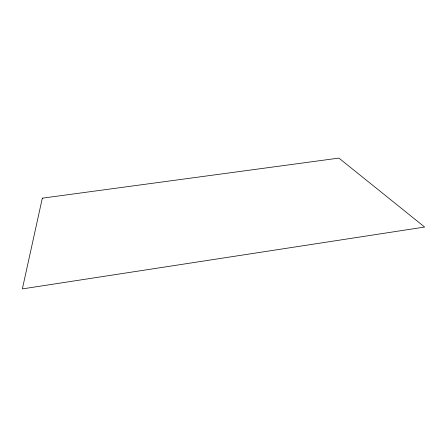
<?xml version="1.0" encoding="UTF-8"?>
<svg xmlns="http://www.w3.org/2000/svg" width="447" height="447" viewBox="0 0 447 447"><rect width="100%" height="100%" fill="white"/><g stroke="black" fill="none" stroke-linecap="round" stroke-linejoin="round"><path stroke-width="0.67" d="M42.325 198.166L22.35 288.907L424.65 227.048L338.899 158.093L42.325 198.166"/></g></svg>
